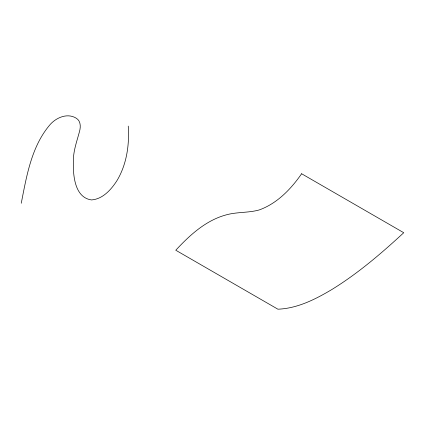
<?xml version="1.0" encoding="UTF-8"?>
<svg xmlns="http://www.w3.org/2000/svg" width="425" height="425" viewBox="0 0 425 425"><rect width="100%" height="100%" fill="white"/><g stroke="black" fill="none" stroke-linecap="round" stroke-linejoin="round"><path stroke-width="0.64" d="M21.25 203.262C26.658 175.844 31.514 145.849 50.527 124.105C56.743 117.401 67.421 112.933 75.932 118.028C80.941 120.7 80.846 127.08 79.411 131.814C77.35 139.591 74.625 147.236 73.69 155.268C72.601 169.687 72.648 197.375 91.534 199.936C102.765 199.07 111.063 189.747 116.811 180.869C126.719 164.565 129.508 144.898 128.249 126.108M301.612 173.751C290.976 189.083 277.084 203.538 259.181 209.955C248.274 213.005 236.677 211.82 225.781 214.992C205.61 220.548 189.667 235.269 175.769 250.229L277.908 309.198C297.373 308.454 315.297 299.354 331.723 289.6C357.855 273.53 381.273 253.491 403.75 232.719L301.612 173.751"/></g></svg>
